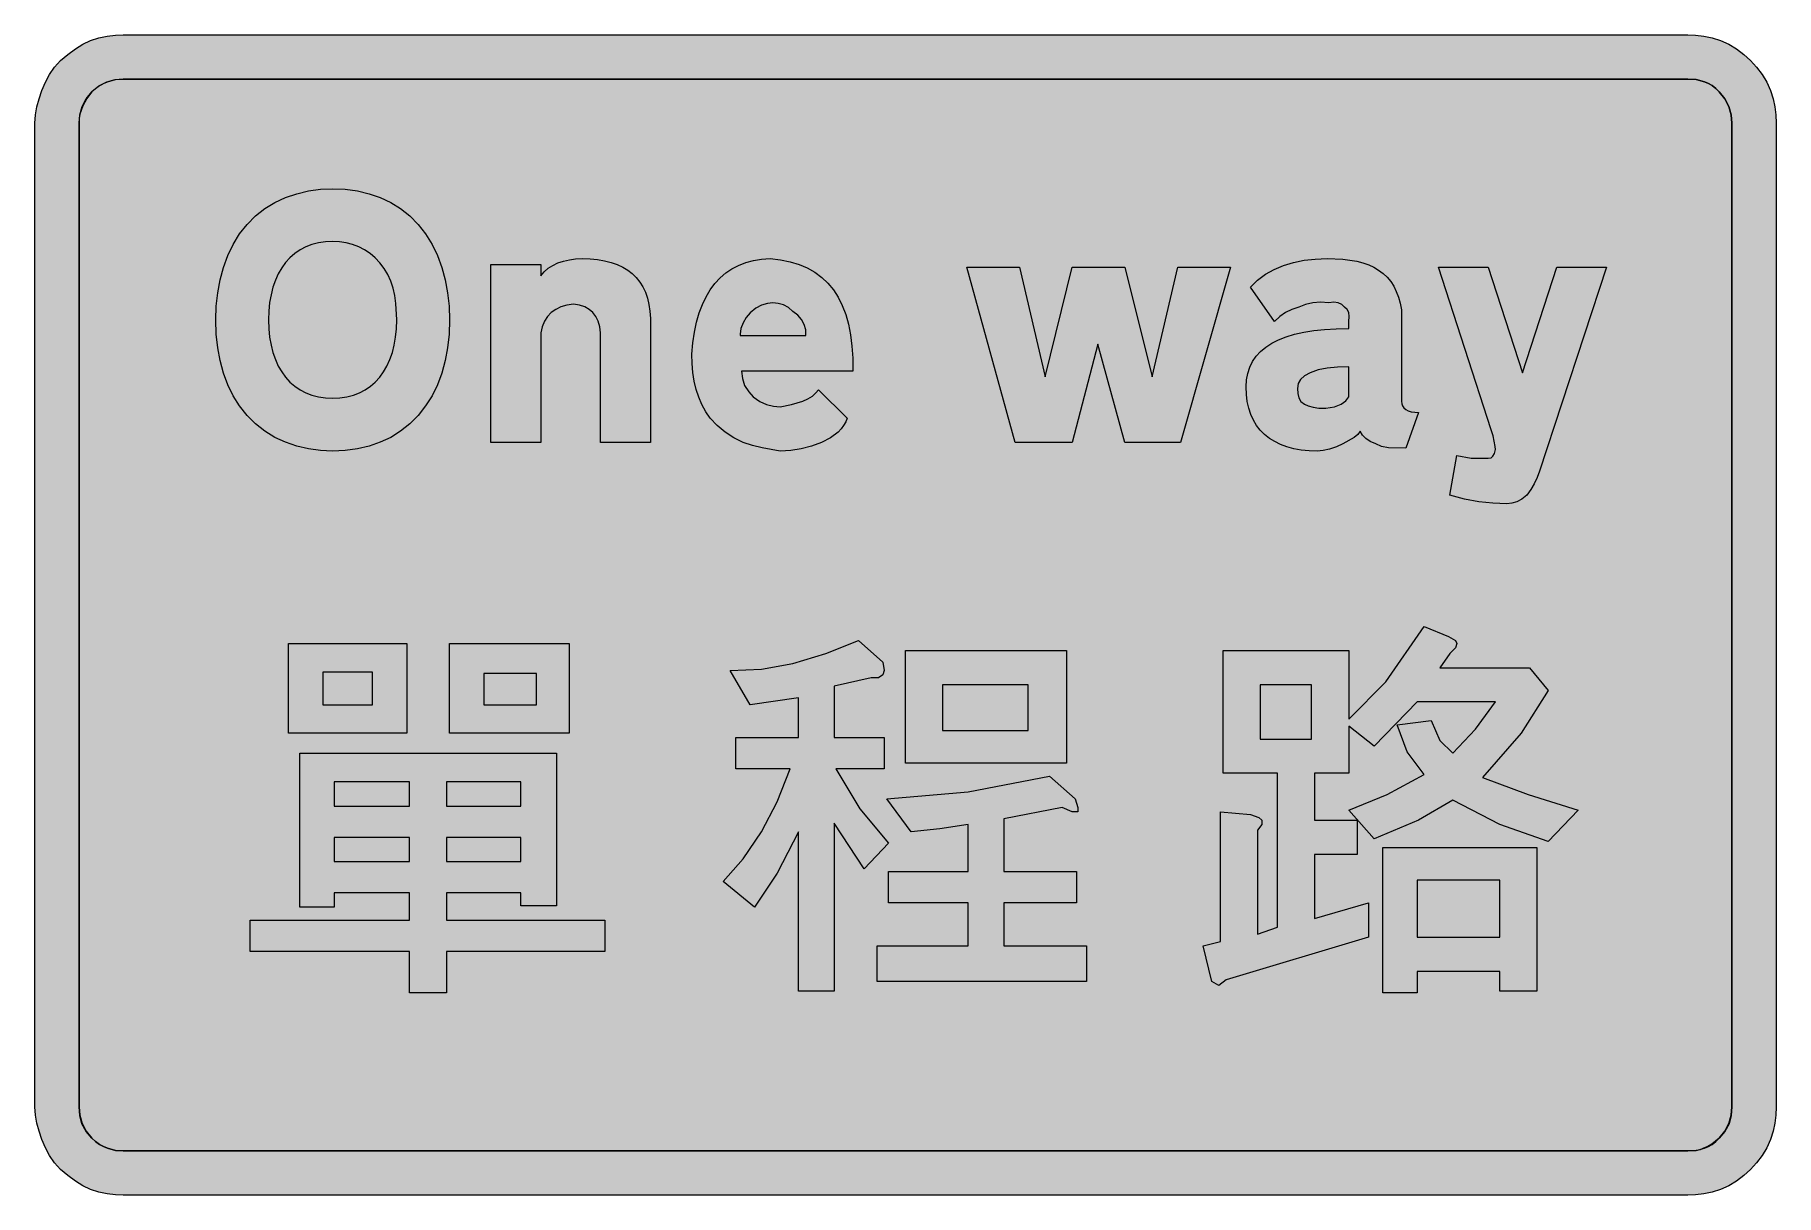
# Model space of a CAD drawing. Header units: metres. Extents: x 101 to 468, y 15 to 259.
import ezdxf

# ---------------------------------------------------------------- set-up
doc = ezdxf.new("R2010")
doc.units = ezdxf.units.M
doc.layers.add('FILL_BLACK_000000', color=7, linetype='Continuous', true_color=0x000000)
doc.layers.add('FILL_WHITE_FFFFFF', color=7, linetype='Continuous', true_color=0xffffff)

msp = doc.modelspace()

# ---------------------------------------------------------------- hatches: boundary and pattern name
at = {"layer": 'FILL_BLACK_000000', "true_color": 0x000000}
h = msp.add_hatch(color=7, dxfattribs=at)
h.dxf.hatch_style = 1
h.paths.add_polyline_path([(450.82, 259.02), (452.53, 258.82), (454.29, 258.45), (456.09, 257.88), (457.83, 257.1), (459.47, 256.12), (460.98, 254.97), (462.39, 253.68), (463.68, 252.27), (464.83, 250.75), (465.81, 249.12), (466.59, 247.38), (467.16, 245.63), (467.53, 243.93), (467.73, 242.23), (467.79, 240.48), (467.79, 33.48), (467.73, 31.73), (467.53, 30.03), (467.16, 28.33), (466.59, 26.58), (465.81, 24.84), (464.83, 23.2), (463.68, 21.69), (462.39, 20.28), (460.98, 18.99), (459.46, 17.84), (457.83, 16.86), (456.09, 16.08), (454.29, 15.51), (452.53, 15.14), (450.82, 14.94), (449.19, 14.88), (119.79, 14.88), (118.16, 14.94), (116.45, 15.14), (114.69, 15.51), (112.89, 16.08), (111.31, 16.86), (109.74, 17.84), (108.16, 18.99), (106.59, 20.28), (105.35, 21.69), (104.3, 23.2), (103.43, 24.84), (102.69, 26.58), (102.08, 28.33), (101.6, 30.03), (101.3, 31.73), (101.19, 33.48), (101.19, 240.48), (101.3, 242.23), (101.6, 243.93), (102.08, 245.63), (102.69, 247.38), (103.43, 249.12), (104.3, 250.75), (105.35, 252.27), (106.59, 253.68), (108.16, 254.97), (109.74, 256.12), (111.31, 257.1), (112.89, 257.88), (114.69, 258.45), (116.45, 258.82), (118.16, 259.02), (119.79, 259.08), (449.19, 259.08), (450.82, 259.02)])
h.paths.add_polyline_path([(116.26, 249.1), (114.64, 248.26), (113.19, 247.08), (112.14, 245.67), (111.28, 244.12), (110.7, 242.4), (110.54, 241.46), (110.49, 240.48), (110.49, 33.48), (110.66, 31.69), (111.16, 29.95), (112.01, 28.33), (113.19, 26.88), (113.99, 26.16), (114.81, 25.57), (115.65, 25.1), (116.49, 24.74), (118.17, 24.31), (119.79, 24.18), (449.19, 24.18), (450.98, 24.31), (452.72, 24.74), (453.54, 25.1), (454.34, 25.57), (455.09, 26.16), (455.79, 26.88), (456.97, 28.33), (457.82, 29.95), (458.32, 31.69), (458.49, 33.48), (458.49, 240.48), (458.32, 242.27), (457.82, 244), (456.97, 245.63), (455.79, 247.08), (455.09, 247.8), (454.34, 248.39), (453.54, 248.86), (452.72, 249.22), (450.98, 249.65), (449.19, 249.78), (119.79, 249.78), (118, 249.61), (116.26, 249.1)], flags=16)
h = msp.add_hatch(color=7, dxfattribs=at)
h.dxf.hatch_style = 1
h.paths.add_polyline_path([(169.11, 226.23), (171.56, 225.65), (173.9, 224.84), (176.12, 223.79), (178.19, 222.5), (180.12, 220.97), (181.89, 219.18), (183.47, 217.17), (184.82, 214.98), (185.96, 212.64), (186.88, 210.14), (187.59, 207.52), (188.09, 204.79), (188.39, 201.97), (188.49, 199.08), (188.39, 196.1), (188.09, 193.24), (187.59, 190.51), (186.88, 187.9), (185.96, 185.45), (184.82, 183.13), (183.47, 180.98), (181.89, 178.98), (180.12, 177.19), (178.19, 175.66), (176.12, 174.37), (173.9, 173.32), (171.56, 172.51), (169.11, 171.93), (166.55, 171.59), (163.89, 171.48), (161.32, 171.59), (158.8, 171.93), (156.35, 172.51), (153.99, 173.32), (151.74, 174.37), (149.63, 175.66), (147.67, 177.19), (145.89, 178.98), (144.31, 180.98), (142.96, 183.13), (141.82, 185.45), (140.9, 187.9), (140.19, 190.51), (139.69, 193.24), (139.39, 196.1), (139.29, 199.08), (139.39, 201.97), (139.69, 204.79), (140.19, 207.52), (140.9, 210.14), (141.82, 212.64), (142.96, 214.98), (144.31, 217.17), (145.89, 219.18), (147.67, 220.97), (149.63, 222.5), (151.74, 223.79), (153.99, 224.84), (156.35, 225.65), (158.8, 226.23), (161.32, 226.57), (163.89, 226.68), (166.55, 226.57), (169.11, 226.23)])
h.paths.add_polyline_path([(176.96, 204.2), (176.6, 205.75), (176.12, 207.23), (175.49, 208.61), (174.72, 209.9), (173.79, 211.08), (172.84, 212.13), (171.78, 213.05), (170.63, 213.82), (169.4, 214.45), (168.1, 214.95), (166.74, 215.3), (165.34, 215.51), (163.89, 215.58), (162.35, 215.51), (160.9, 215.29), (159.52, 214.93), (158.24, 214.44), (157.04, 213.81), (155.93, 213.05), (154.91, 212.16), (153.99, 211.15), (153.17, 210.03), (152.45, 208.78), (151.83, 207.43), (151.32, 205.96), (150.92, 204.39), (150.63, 202.72), (150.45, 200.95), (150.39, 199.08), (150.45, 197.21), (150.63, 195.44), (150.92, 193.77), (151.32, 192.2), (151.83, 190.73), (152.45, 189.38), (153.17, 188.13), (153.99, 187), (154.91, 186), (155.93, 185.11), (157.04, 184.35), (158.24, 183.72), (159.52, 183.23), (160.9, 182.87), (162.35, 182.65), (163.89, 182.58), (165.43, 182.65), (166.88, 182.87), (168.26, 183.23), (169.54, 183.72), (170.74, 184.35), (171.85, 185.11), (172.87, 186), (173.79, 187), (174.61, 188.13), (175.33, 189.38), (175.95, 190.73), (176.46, 192.2), (176.86, 193.77), (177.15, 195.44), (177.33, 197.21), (177.39, 199.08), (177.21, 202.56), (176.96, 204.2)], flags=16)
h = msp.add_hatch(color=7, dxfattribs=at)
h.dxf.hatch_style = 1
h.paths.add_polyline_path([(220.29, 173.28), (220.29, 194.88), (220.29, 195.48), (220.29, 196.08), (220.29, 196.38), (220.11, 197.66), (219.78, 198.79), (219.3, 199.78), (218.68, 200.62), (217.9, 201.3), (216.96, 201.82), (215.86, 202.18), (214.59, 202.38), (213.2, 202.18), (211.95, 201.82), (210.85, 201.3), (209.9, 200.62), (209.11, 199.78), (208.47, 198.79), (208, 197.66), (207.69, 196.38), (207.69, 196.08), (207.69, 173.28), (197.19, 173.28), (197.19, 210.78), (207.69, 210.78), (207.69, 208.38), (208.42, 209.22), (209.26, 209.95), (210.22, 210.57), (211.29, 211.08), (212.47, 211.47), (213.73, 211.75), (215.04, 211.92), (216.39, 211.98), (218.08, 211.93), (219.67, 211.78), (221.15, 211.54), (222.52, 211.19), (223.79, 210.75), (224.95, 210.21), (226.01, 209.57), (226.97, 208.83), (227.81, 207.99), (228.55, 207.06), (229.19, 206.02), (229.72, 204.89), (230.15, 203.66), (230.47, 202.33), (230.68, 200.91), (230.79, 199.38), (230.79, 198.78), (230.79, 173.28), (220.29, 173.28)])
h = msp.add_hatch(color=7, dxfattribs=at)
h.dxf.hatch_style = 1
h.paths.add_polyline_path([(250.18, 186.78), (250.59, 185.28), (251.49, 183.97), (252.39, 182.88), (253.79, 181.92), (255.24, 181.27), (256.69, 180.9), (258.09, 180.78), (260.49, 181.27), (262.89, 181.98), (263.95, 182.48), (264.88, 183.07), (265.63, 183.71), (266.19, 184.38), (272.19, 178.38), (271.9, 177.61), (271.47, 176.87), (270.93, 176.16), (270.28, 175.49), (268.69, 174.29), (266.79, 173.28), (264.71, 172.49), (262.55, 171.93), (260.34, 171.59), (258.09, 171.48), (254.3, 172.15), (252.31, 172.66), (250.29, 173.28), (248.33, 174.29), (246.5, 175.49), (244.85, 176.87), (243.39, 178.38), (242.45, 179.77), (241.64, 181.25), (240.97, 182.81), (240.43, 184.45), (240.01, 186.18), (239.72, 188), (239.55, 189.9), (239.49, 191.88), (239.71, 194.28), (240.05, 196.52), (240.5, 198.61), (241.06, 200.55), (241.72, 202.33), (242.5, 203.96), (243.38, 205.44), (244.37, 206.77), (245.46, 207.94), (246.66, 208.97), (247.96, 209.84), (249.36, 210.57), (250.87, 211.14), (252.48, 211.57), (254.18, 211.85), (255.99, 211.98), (258.17, 211.73), (260.2, 211.32), (262.08, 210.74), (263.81, 210.01), (265.4, 209.11), (266.85, 208.04), (268.15, 206.81), (269.3, 205.42), (270.31, 203.86), (271.18, 202.13), (271.9, 200.24), (272.49, 198.18), (272.92, 195.96), (273.22, 193.57), (273.38, 191.01), (273.39, 188.28), (249.99, 188.28), (250.18, 186.78)])
h.paths.add_polyline_path([(263.49, 196.08), (263.49, 196.68), (263.49, 196.98), (263.15, 198.1), (262.59, 199.15), (261.8, 200.1), (260.79, 200.88), (259.84, 201.67), (258.8, 202.23), (257.71, 202.57), (256.59, 202.68), (255.42, 202.56), (254.19, 202.19), (252.96, 201.54), (251.79, 200.58), (250.96, 199.58), (250.29, 198.44), (249.85, 197.25), (249.69, 196.08), (249.69, 195.78), (263.49, 195.78), (263.49, 196.08)], flags=16)
h = msp.add_hatch(color=7, dxfattribs=at)
h.dxf.hatch_style = 1
h.paths.add_polyline_path([(330.69, 173.28), (324.99, 193.98), (319.59, 173.28), (307.59, 173.28), (297.39, 210.18), (308.49, 210.18), (313.89, 187.08), (319.59, 210.18), (324.99, 210.18), (330.69, 210.18), (336.39, 187.08), (341.79, 210.18), (352.89, 210.18), (342.39, 173.28), (330.69, 173.28)])
h = msp.add_hatch(color=7, dxfattribs=at)
h.dxf.hatch_style = 1
h.paths.add_polyline_path([(386.19, 172.19), (384.73, 172.46), (383.49, 172.98), (382.3, 173.49), (381.39, 174.1), (380.71, 174.84), (380.19, 175.68), (379.75, 175), (378.95, 174.33), (376.59, 172.98), (375.2, 172.37), (373.78, 171.89), (372.41, 171.59), (371.19, 171.48), (369.44, 171.54), (367.79, 171.7), (366.24, 171.98), (364.8, 172.37), (363.46, 172.86), (362.23, 173.46), (361.1, 174.16), (360.09, 174.97), (359.19, 175.88), (358.4, 176.89), (357.74, 177.99), (357.18, 179.2), (356.75, 180.5), (356.44, 181.9), (356.25, 183.39), (356.19, 184.98), (356.27, 186.45), (356.53, 187.83), (356.95, 189.12), (357.54, 190.32), (358.3, 191.42), (359.23, 192.43), (360.32, 193.35), (361.59, 194.17), (363.02, 194.89), (364.63, 195.52), (366.4, 196.06), (368.34, 196.5), (370.45, 196.84), (372.73, 197.08), (375.17, 197.23), (377.79, 197.28), (377.79, 198.78), (377.9, 199.8), (377.79, 200.62), (377.45, 201.27), (376.89, 201.78), (376.33, 202.34), (375.58, 202.68), (374.65, 202.79), (373.59, 202.68), (371.85, 202.79), (370.22, 202.68), (368.7, 202.34), (367.29, 201.78), (365.82, 201.27), (364.51, 200.62), (363.32, 199.8), (362.19, 198.78), (357.09, 205.98), (358.62, 207.44), (360.3, 208.69), (362.11, 209.72), (364.06, 210.55), (366.16, 211.19), (368.4, 211.63), (370.77, 211.89), (373.29, 211.98), (376.54, 211.86), (379.48, 211.45), (380.8, 211.13), (382.02, 210.71), (383.12, 210.2), (384.09, 209.58), (385.05, 208.86), (385.89, 208.06), (386.64, 207.16), (387.28, 206.17), (387.82, 205.08), (388.27, 203.88), (388.62, 202.59), (388.89, 201.18), (388.89, 181.98), (388.95, 181.45), (389.11, 180.97), (389.4, 180.56), (389.79, 180.22), (390.3, 179.94), (390.92, 179.74), (392.49, 179.58), (389.79, 172.08), (386.19, 172.19)])
h.paths.add_polyline_path([(367.29, 182.69), (367.75, 181.94), (368.49, 181.38), (369.28, 180.99), (370.29, 180.7), (371.53, 180.54), (372.99, 180.48), (374.79, 180.81), (376.18, 181.34), (377.17, 182.04), (377.79, 182.88), (377.79, 189.18), (375.43, 189.12), (373.29, 188.92), (371.38, 188.55), (369.69, 187.98), (368.51, 187.3), (367.67, 186.55), (367.16, 185.7), (366.99, 184.68), (367.06, 183.62), (367.29, 182.69)], flags=16)
h = msp.add_hatch(color=7, dxfattribs=at)
h.dxf.hatch_style = 1
h.paths.add_polyline_path([(417.99, 167.28), (417.48, 165.93), (416.86, 164.62), (416.13, 163.36), (415.29, 162.18), (414.21, 161.39), (413.19, 160.83), (412.17, 160.49), (411.09, 160.38), (408.16, 160.49), (405.2, 160.83), (402.19, 161.39), (399.09, 162.18), (400.59, 170.58), (403.59, 169.98), (407.19, 169.98), (407.76, 170.09), (408.16, 170.43), (408.46, 170.99), (408.69, 171.78), (408.65, 172.45), (408.39, 173.58), (408.2, 174.67), (407.79, 175.98), (396.69, 210.18), (407.19, 210.18), (414.39, 187.98), (421.59, 210.18), (432.09, 210.18), (417.99, 167.28)])
h = msp.add_hatch(color=7, dxfattribs=at)
h.dxf.hatch_style = 1
h.paths.add_polyline_path([(377.79, 129.48), (377.79, 115.08), (385.59, 122.88), (393.69, 134.58), (398.79, 132.48), (400.29, 131.58), (400.59, 130.98), (400.29, 130.08), (399.09, 128.88), (396.99, 125.88), (415.89, 125.88), (419.79, 121.08), (414.09, 112.08), (405.99, 102.78), (415.59, 99.18), (426.09, 95.88), (419.79, 89.28), (409.59, 92.88), (399.69, 97.98), (392.49, 93.78), (383.19, 89.88), (377.79, 95.88), (385.89, 99.18), (393.69, 103.38), (390.09, 108.18), (387.99, 113.88), (395.19, 114.78), (396.99, 110.58), (399.69, 107.88), (404.49, 112.98), (408.69, 118.68), (392.19, 118.68), (383.19, 109.38), (377.79, 113.58), (377.79, 103.68), (370.59, 103.68), (370.59, 93.78), (379.59, 93.78), (379.59, 86.58), (370.59, 86.58), (370.59, 73.08), (381.99, 76.38), (381.99, 69.18), (351.99, 60.18), (350.49, 58.98), (348.99, 59.88), (347.19, 67.38), (350.79, 68.28), (350.79, 95.58), (357.09, 94.98), (358.89, 94.38), (359.49, 93.78), (359.49, 92.88), (358.59, 91.68), (358.59, 69.78), (362.79, 71.28), (362.79, 103.68), (351.39, 103.68), (351.39, 129.48), (377.79, 129.48)])
h.paths.add_polyline_path([(369.99, 122.28), (359.19, 122.28), (359.19, 110.88), (369.99, 110.88), (369.99, 122.28)], flags=16)
h = msp.add_hatch(color=7, dxfattribs=at)
h.dxf.hatch_style = 1
h.paths.add_polyline_path([(179.49, 112.08), (154.59, 112.08), (154.59, 130.98), (179.49, 130.98), (179.49, 112.08)])
h.paths.add_polyline_path([(172.29, 124.98), (161.79, 124.98), (161.79, 118.08), (172.29, 118.08), (172.29, 124.98)], flags=16)
h = msp.add_hatch(color=7, dxfattribs=at)
h.dxf.hatch_style = 1
h.paths.add_polyline_path([(213.69, 112.08), (188.49, 112.08), (188.49, 130.98), (213.69, 130.98), (213.69, 112.08)])
h.paths.add_polyline_path([(206.79, 124.68), (195.69, 124.68), (195.69, 118.08), (206.79, 118.08), (206.79, 124.68)], flags=16)
h = msp.add_hatch(color=7, dxfattribs=at)
h.dxf.hatch_style = 1
h.paths.add_polyline_path([(254.19, 125.58), (260.79, 126.78), (267.69, 128.88), (274.59, 131.58), (279.69, 127.08), (279.99, 125.28), (279.69, 124.38), (278.79, 123.78), (277.29, 123.78), (269.49, 121.98), (269.49, 111.18), (279.99, 111.18), (279.99, 104.58), (269.79, 104.58), (274.89, 96.18), (280.89, 88.98), (275.79, 83.58), (269.49, 93.18), (269.49, 57.78), (261.99, 57.78), (261.99, 91.38), (257.49, 82.68), (252.69, 75.48), (246.09, 80.88), (250.29, 85.68), (254.19, 91.38), (257.49, 97.68), (260.19, 104.58), (248.79, 104.58), (248.79, 111.18), (261.99, 111.18), (261.99, 119.58), (251.79, 118.08), (247.59, 125.28), (254.19, 125.58)])
h = msp.add_hatch(color=7, dxfattribs=at)
h.dxf.hatch_style = 1
h.paths.add_polyline_path([(318.39, 105.78), (284.49, 105.78), (284.49, 129.48), (318.39, 129.48), (318.39, 105.78)])
h.paths.add_polyline_path([(310.29, 122.28), (292.29, 122.28), (292.29, 112.68), (310.29, 112.68), (310.29, 122.28)], flags=16)
h = msp.add_hatch(color=7, dxfattribs=at)
h.dxf.hatch_style = 1
h.paths.add_polyline_path([(203.49, 78.48), (187.89, 78.48), (187.89, 72.78), (221.19, 72.78), (221.19, 66.18), (187.89, 66.18), (187.89, 57.48), (180.09, 57.48), (180.09, 66.18), (146.49, 66.18), (146.49, 72.78), (180.09, 72.78), (180.09, 78.48), (164.19, 78.48), (164.19, 75.48), (156.99, 75.48), (156.99, 107.88), (210.99, 107.88), (210.99, 75.78), (203.49, 75.78), (203.49, 78.48)])
h.paths.add_polyline_path([(203.49, 96.78), (203.49, 101.88), (187.89, 101.88), (187.89, 96.78), (203.49, 96.78)], flags=16)
h.paths.add_polyline_path([(187.89, 85.08), (203.49, 85.08), (203.49, 90.18), (187.89, 90.18), (187.89, 85.08)], flags=16)
h.paths.add_polyline_path([(164.19, 101.88), (164.19, 96.78), (180.09, 96.78), (180.09, 101.88), (164.19, 101.88)], flags=16)
h.paths.add_polyline_path([(180.09, 90.18), (164.19, 90.18), (164.19, 85.08), (180.09, 85.08), (180.09, 90.18)], flags=16)
h = msp.add_hatch(color=7, dxfattribs=at)
h.dxf.hatch_style = 1
h.paths.add_polyline_path([(297.69, 99.78), (314.79, 103.08), (320.19, 98.28), (320.79, 96.48), (320.79, 95.58), (319.59, 95.58), (317.49, 96.48), (305.19, 94.08), (305.19, 82.98), (320.49, 82.98), (320.49, 76.38), (305.19, 76.38), (305.19, 67.38), (322.59, 67.38), (322.59, 59.88), (278.49, 59.88), (278.49, 67.38), (297.69, 67.38), (297.69, 76.38), (280.89, 76.38), (280.89, 82.98), (297.69, 82.98), (297.69, 92.88), (291.69, 91.98), (285.69, 91.38), (280.59, 98.28), (297.69, 99.78)])
h = msp.add_hatch(color=7, dxfattribs=at)
h.dxf.hatch_style = 1
h.paths.add_polyline_path([(417.39, 88.08), (417.39, 57.78), (409.59, 57.78), (409.59, 61.98), (392.19, 61.98), (392.19, 57.48), (384.99, 57.48), (384.99, 88.08), (417.39, 88.08)])
h.paths.add_polyline_path([(409.59, 81.18), (392.19, 81.18), (392.19, 69.18), (409.59, 69.18), (409.59, 81.18)], flags=16)
at = {"layer": 'FILL_WHITE_FFFFFF', "true_color": 0xffffff}
h = msp.add_hatch(color=7, dxfattribs=at)
h.dxf.hatch_style = 1
h.paths.add_polyline_path([(449.19, 249.78), (450.98, 249.65), (452.72, 249.22), (453.54, 248.86), (454.34, 248.39), (455.09, 247.8), (455.79, 247.08), (456.97, 245.63), (457.82, 244), (458.32, 242.27), (458.49, 240.48), (458.49, 33.48), (458.3, 31.68), (457.89, 29.88), (456.95, 28.27), (455.79, 26.88), (454.25, 25.6), (453.39, 25.11), (452.49, 24.78), (451.76, 24.43), (450.95, 24.25), (449.19, 24.18), (119.79, 24.18), (118.17, 24.31), (116.49, 24.74), (115.65, 25.1), (114.81, 25.57), (113.99, 26.16), (113.19, 26.88), (112.03, 28.27), (111.09, 29.88), (110.68, 31.68), (110.49, 33.48), (110.49, 240.48), (110.66, 242.27), (111.16, 244), (112.01, 245.63), (113.19, 247.08), (113.99, 247.8), (114.81, 248.39), (115.65, 248.86), (116.49, 249.22), (118.17, 249.65), (119.79, 249.78), (449.19, 249.78)])

# ---------------------------------------------------------------- linework, layer by layer
at = {"layer": 'FILL_BLACK_000000', "lineweight": 0, "true_color": 0x000000}
for points in [[(450.82, 259.02), (452.53, 258.82), (454.29, 258.45), (456.09, 257.88), (457.83, 257.1), (459.47, 256.12), (460.98, 254.97), (462.39, 253.68), (463.68, 252.27), (464.83, 250.75), (465.81, 249.12), (466.59, 247.38), (467.16, 245.63), (467.53, 243.93), (467.73, 242.23), (467.79, 240.48), (467.79, 33.48), (467.73, 31.73), (467.53, 30.03), (467.16, 28.33), (466.59, 26.58), (465.81, 24.84), (464.83, 23.2), (463.68, 21.69), (462.39, 20.28), (460.98, 18.99), (459.46, 17.84), (457.83, 16.86), (456.09, 16.08), (454.29, 15.51), (452.53, 15.14), (450.82, 14.94), (449.19, 14.88), (119.79, 14.88), (118.16, 14.94), (116.45, 15.14), (114.69, 15.51), (112.89, 16.08), (111.31, 16.86), (109.74, 17.84), (108.16, 18.99), (106.59, 20.28), (105.35, 21.69), (104.3, 23.2), (103.43, 24.84), (102.69, 26.58), (102.08, 28.33), (101.6, 30.03), (101.3, 31.73), (101.19, 33.48), (101.19, 240.48), (101.3, 242.23), (101.6, 243.93), (102.08, 245.63), (102.69, 247.38), (103.43, 249.12), (104.3, 250.75), (105.35, 252.27), (106.59, 253.68), (108.16, 254.97), (109.74, 256.12), (111.31, 257.1), (112.89, 257.88), (114.69, 258.45), (116.45, 258.82), (118.16, 259.02), (119.79, 259.08), (449.19, 259.08)], [(116.26, 249.1), (114.64, 248.26), (113.19, 247.08), (112.14, 245.67), (111.28, 244.12), (110.7, 242.4), (110.54, 241.46), (110.49, 240.48), (110.49, 33.48), (110.66, 31.69), (111.16, 29.95), (112.01, 28.33), (113.19, 26.88), (113.99, 26.16), (114.81, 25.57), (115.65, 25.1), (116.49, 24.74), (118.17, 24.31), (119.79, 24.18), (449.19, 24.18), (450.98, 24.31), (452.72, 24.74), (453.54, 25.1), (454.34, 25.57), (455.09, 26.16), (455.79, 26.88), (456.97, 28.33), (457.82, 29.95), (458.32, 31.69), (458.49, 33.48), (458.49, 240.48), (458.32, 242.27), (457.82, 244), (456.97, 245.63), (455.79, 247.08), (455.09, 247.8), (454.34, 248.39), (453.54, 248.86), (452.72, 249.22), (450.98, 249.65), (449.19, 249.78), (119.79, 249.78), (118, 249.61)], [(169.11, 226.23), (171.56, 225.65), (173.9, 224.84), (176.12, 223.79), (178.19, 222.5), (180.12, 220.97), (181.89, 219.18), (183.47, 217.17), (184.82, 214.98), (185.96, 212.64), (186.88, 210.14), (187.59, 207.52), (188.09, 204.79), (188.39, 201.97), (188.49, 199.08), (188.39, 196.1), (188.09, 193.24), (187.59, 190.51), (186.88, 187.9), (185.96, 185.45), (184.82, 183.13), (183.47, 180.98), (181.89, 178.98), (180.12, 177.19), (178.19, 175.66), (176.12, 174.37), (173.9, 173.32), (171.56, 172.51), (169.11, 171.93), (166.55, 171.59), (163.89, 171.48), (161.32, 171.59), (158.8, 171.93), (156.35, 172.51), (153.99, 173.32), (151.74, 174.37), (149.63, 175.66), (147.67, 177.19), (145.89, 178.98), (144.31, 180.98), (142.96, 183.13), (141.82, 185.45), (140.9, 187.9), (140.19, 190.51), (139.69, 193.24), (139.39, 196.1), (139.29, 199.08), (139.39, 201.97), (139.69, 204.79), (140.19, 207.52), (140.9, 210.14), (141.82, 212.64), (142.96, 214.98), (144.31, 217.17), (145.89, 219.18), (147.67, 220.97), (149.63, 222.5), (151.74, 223.79), (153.99, 224.84), (156.35, 225.65), (158.8, 226.23), (161.32, 226.57), (163.89, 226.68), (166.55, 226.57)], [(176.96, 204.2), (176.6, 205.75), (176.12, 207.23), (175.49, 208.61), (174.72, 209.9), (173.79, 211.08), (172.84, 212.13), (171.78, 213.05), (170.63, 213.82), (169.4, 214.45), (168.1, 214.95), (166.74, 215.3), (165.34, 215.51), (163.89, 215.58), (162.35, 215.51), (160.9, 215.29), (159.52, 214.93), (158.24, 214.44), (157.04, 213.81), (155.93, 213.05), (154.91, 212.16), (153.99, 211.15), (153.17, 210.03), (152.45, 208.78), (151.83, 207.43), (151.32, 205.96), (150.92, 204.39), (150.63, 202.72), (150.45, 200.95), (150.39, 199.08), (150.45, 197.21), (150.63, 195.44), (150.92, 193.77), (151.32, 192.2), (151.83, 190.73), (152.45, 189.38), (153.17, 188.13), (153.99, 187), (154.91, 186), (155.93, 185.11), (157.04, 184.35), (158.24, 183.72), (159.52, 183.23), (160.9, 182.87), (162.35, 182.65), (163.89, 182.58), (165.43, 182.65), (166.88, 182.87), (168.26, 183.23), (169.54, 183.72), (170.74, 184.35), (171.85, 185.11), (172.87, 186), (173.79, 187), (174.61, 188.13), (175.33, 189.38), (175.95, 190.73), (176.46, 192.2), (176.86, 193.77), (177.15, 195.44), (177.33, 197.21), (177.39, 199.08), (177.21, 202.56)], [(220.29, 173.28), (220.29, 194.88), (220.29, 195.48), (220.29, 196.08), (220.29, 196.38), (220.11, 197.66), (219.78, 198.79), (219.3, 199.78), (218.68, 200.62), (217.9, 201.3), (216.96, 201.82), (215.86, 202.18), (214.59, 202.38), (213.2, 202.18), (211.95, 201.82), (210.85, 201.3), (209.9, 200.62), (209.11, 199.78), (208.47, 198.79), (208, 197.66), (207.69, 196.38), (207.69, 196.08), (207.69, 173.28), (197.19, 173.28), (197.19, 210.78), (207.69, 210.78), (207.69, 208.38), (208.42, 209.22), (209.26, 209.95), (210.22, 210.57), (211.29, 211.08), (212.47, 211.47), (213.73, 211.75), (215.04, 211.92), (216.39, 211.98), (218.08, 211.93), (219.67, 211.78), (221.15, 211.54), (222.52, 211.19), (223.79, 210.75), (224.95, 210.21), (226.01, 209.57), (226.97, 208.83), (227.81, 207.99), (228.55, 207.06), (229.19, 206.02), (229.72, 204.89), (230.15, 203.66), (230.47, 202.33), (230.68, 200.91), (230.79, 199.38), (230.79, 198.78), (230.79, 173.28)], [(250.18, 186.78), (250.59, 185.28), (251.49, 183.97), (252.39, 182.88), (253.79, 181.92), (255.24, 181.27), (256.69, 180.9), (258.09, 180.78), (260.49, 181.27), (262.89, 181.98), (263.95, 182.48), (264.88, 183.07), (265.63, 183.71), (266.19, 184.38), (272.19, 178.38), (271.9, 177.61), (271.47, 176.87), (270.93, 176.16), (270.28, 175.49), (268.69, 174.29), (266.79, 173.28), (264.71, 172.49), (262.55, 171.93), (260.34, 171.59), (258.09, 171.48), (254.3, 172.15), (252.31, 172.66), (250.29, 173.28), (248.33, 174.29), (246.5, 175.49), (244.85, 176.87), (243.39, 178.38), (242.45, 179.77), (241.64, 181.25), (240.97, 182.81), (240.43, 184.45), (240.01, 186.18), (239.72, 188), (239.55, 189.9), (239.49, 191.88), (239.71, 194.28), (240.05, 196.52), (240.5, 198.61), (241.06, 200.55), (241.72, 202.33), (242.5, 203.96), (243.38, 205.44), (244.37, 206.77), (245.46, 207.94), (246.66, 208.97), (247.96, 209.84), (249.36, 210.57), (250.87, 211.14), (252.48, 211.57), (254.18, 211.85), (255.99, 211.98), (258.17, 211.73), (260.2, 211.32), (262.08, 210.74), (263.81, 210.01), (265.4, 209.11), (266.85, 208.04), (268.15, 206.81), (269.3, 205.42), (270.31, 203.86), (271.18, 202.13), (271.9, 200.24), (272.49, 198.18), (272.92, 195.96), (273.22, 193.57), (273.38, 191.01), (273.39, 188.28), (249.99, 188.28)], [(330.69, 173.28), (324.99, 193.98), (319.59, 173.28), (307.59, 173.28), (297.39, 210.18), (308.49, 210.18), (313.89, 187.08), (319.59, 210.18), (324.99, 210.18), (330.69, 210.18), (336.39, 187.08), (341.79, 210.18), (352.89, 210.18), (342.39, 173.28)], [(386.19, 172.19), (384.73, 172.46), (383.49, 172.98), (382.3, 173.49), (381.39, 174.1), (380.71, 174.84), (380.19, 175.68), (379.75, 175), (378.95, 174.33), (376.59, 172.98), (375.2, 172.37), (373.78, 171.89), (372.41, 171.59), (371.19, 171.48), (369.44, 171.54), (367.79, 171.7), (366.24, 171.98), (364.8, 172.37), (363.46, 172.86), (362.23, 173.46), (361.1, 174.16), (360.09, 174.97), (359.19, 175.88), (358.4, 176.89), (357.74, 177.99), (357.18, 179.2), (356.75, 180.5), (356.44, 181.9), (356.25, 183.39), (356.19, 184.98), (356.27, 186.45), (356.53, 187.83), (356.95, 189.12), (357.54, 190.32), (358.3, 191.42), (359.23, 192.43), (360.32, 193.35), (361.59, 194.17), (363.02, 194.89), (364.63, 195.52), (366.4, 196.06), (368.34, 196.5), (370.45, 196.84), (372.73, 197.08), (375.17, 197.23), (377.79, 197.28), (377.79, 198.78), (377.9, 199.8), (377.79, 200.62), (377.45, 201.27), (376.89, 201.78), (376.33, 202.34), (375.58, 202.68), (374.65, 202.79), (373.59, 202.68), (371.85, 202.79), (370.22, 202.68), (368.7, 202.34), (367.29, 201.78), (365.82, 201.27), (364.51, 200.62), (363.32, 199.8), (362.19, 198.78), (357.09, 205.98), (358.62, 207.44), (360.3, 208.69), (362.11, 209.72), (364.06, 210.55), (366.16, 211.19), (368.4, 211.63), (370.77, 211.89), (373.29, 211.98), (376.54, 211.86), (379.48, 211.45), (380.8, 211.13), (382.02, 210.71), (383.12, 210.2), (384.09, 209.58), (385.05, 208.86), (385.89, 208.06), (386.64, 207.16), (387.28, 206.17), (387.82, 205.08), (388.27, 203.88), (388.62, 202.59), (388.89, 201.18), (388.89, 181.98), (388.95, 181.45), (389.11, 180.97), (389.4, 180.56), (389.79, 180.22), (390.3, 179.94), (390.92, 179.74), (392.49, 179.58), (389.79, 172.08)], [(417.99, 167.28), (417.48, 165.93), (416.86, 164.62), (416.13, 163.36), (415.29, 162.18), (414.21, 161.39), (413.19, 160.83), (412.17, 160.49), (411.09, 160.38), (408.16, 160.49), (405.2, 160.83), (402.19, 161.39), (399.09, 162.18), (400.59, 170.58), (403.59, 169.98), (407.19, 169.98), (407.76, 170.09), (408.16, 170.43), (408.46, 170.99), (408.69, 171.78), (408.65, 172.45), (408.39, 173.58), (408.2, 174.67), (407.79, 175.98), (396.69, 210.18), (407.19, 210.18), (414.39, 187.98), (421.59, 210.18), (432.09, 210.18)], [(263.49, 196.08), (263.49, 196.68), (263.49, 196.98), (263.15, 198.1), (262.59, 199.15), (261.8, 200.1), (260.79, 200.88), (259.84, 201.67), (258.8, 202.23), (257.71, 202.57), (256.59, 202.68), (255.42, 202.56), (254.19, 202.19), (252.96, 201.54), (251.79, 200.58), (250.96, 199.58), (250.29, 198.44), (249.85, 197.25), (249.69, 196.08), (249.69, 195.78), (263.49, 195.78)], [(367.29, 182.69), (367.75, 181.94), (368.49, 181.38), (369.28, 180.99), (370.29, 180.7), (371.53, 180.54), (372.99, 180.48), (374.79, 180.81), (376.18, 181.34), (377.17, 182.04), (377.79, 182.88), (377.79, 189.18), (375.43, 189.12), (373.29, 188.92), (371.38, 188.55), (369.69, 187.98), (368.51, 187.3), (367.67, 186.55), (367.16, 185.7), (366.99, 184.68), (367.06, 183.62)], [(377.79, 129.48), (377.79, 115.08), (385.59, 122.88), (393.69, 134.58), (398.79, 132.48), (400.29, 131.58), (400.59, 130.98), (400.29, 130.08), (399.09, 128.88), (396.99, 125.88), (415.89, 125.88), (419.79, 121.08), (414.09, 112.08), (405.99, 102.78), (415.59, 99.18), (426.09, 95.88), (419.79, 89.28), (409.59, 92.88), (399.69, 97.98), (392.49, 93.78), (383.19, 89.88), (377.79, 95.88), (385.89, 99.18), (393.69, 103.38), (390.09, 108.18), (387.99, 113.88), (395.19, 114.78), (396.99, 110.58), (399.69, 107.88), (404.49, 112.98), (408.69, 118.68), (392.19, 118.68), (383.19, 109.38), (377.79, 113.58), (377.79, 103.68), (370.59, 103.68), (370.59, 93.78), (379.59, 93.78), (379.59, 86.58), (370.59, 86.58), (370.59, 73.08), (381.99, 76.38), (381.99, 69.18), (351.99, 60.18), (350.49, 58.98), (348.99, 59.88), (347.19, 67.38), (350.79, 68.28), (350.79, 95.58), (357.09, 94.98), (358.89, 94.38), (359.49, 93.78), (359.49, 92.88), (358.59, 91.68), (358.59, 69.78), (362.79, 71.28), (362.79, 103.68), (351.39, 103.68), (351.39, 129.48)], [(179.49, 112.08), (154.59, 112.08), (154.59, 130.98), (179.49, 130.98)], [(213.69, 112.08), (188.49, 112.08), (188.49, 130.98), (213.69, 130.98)], [(254.19, 125.58), (260.79, 126.78), (267.69, 128.88), (274.59, 131.58), (279.69, 127.08), (279.99, 125.28), (279.69, 124.38), (278.79, 123.78), (277.29, 123.78), (269.49, 121.98), (269.49, 111.18), (279.99, 111.18), (279.99, 104.58), (269.79, 104.58), (274.89, 96.18), (280.89, 88.98), (275.79, 83.58), (269.49, 93.18), (269.49, 57.78), (261.99, 57.78), (261.99, 91.38), (257.49, 82.68), (252.69, 75.48), (246.09, 80.88), (250.29, 85.68), (254.19, 91.38), (257.49, 97.68), (260.19, 104.58), (248.79, 104.58), (248.79, 111.18), (261.99, 111.18), (261.99, 119.58), (251.79, 118.08), (247.59, 125.28)], [(318.39, 105.78), (284.49, 105.78), (284.49, 129.48), (318.39, 129.48)], [(172.29, 124.98), (161.79, 124.98), (161.79, 118.08), (172.29, 118.08)], [(206.79, 124.68), (195.69, 124.68), (195.69, 118.08), (206.79, 118.08)], [(310.29, 122.28), (292.29, 122.28), (292.29, 112.68), (310.29, 112.68)], [(369.99, 122.28), (359.19, 122.28), (359.19, 110.88), (369.99, 110.88)], [(203.49, 78.48), (187.89, 78.48), (187.89, 72.78), (221.19, 72.78), (221.19, 66.18), (187.89, 66.18), (187.89, 57.48), (180.09, 57.48), (180.09, 66.18), (146.49, 66.18), (146.49, 72.78), (180.09, 72.78), (180.09, 78.48), (164.19, 78.48), (164.19, 75.48), (156.99, 75.48), (156.99, 107.88), (210.99, 107.88), (210.99, 75.78), (203.49, 75.78)], [(297.69, 99.78), (314.79, 103.08), (320.19, 98.28), (320.79, 96.48), (320.79, 95.58), (319.59, 95.58), (317.49, 96.48), (305.19, 94.08), (305.19, 82.98), (320.49, 82.98), (320.49, 76.38), (305.19, 76.38), (305.19, 67.38), (322.59, 67.38), (322.59, 59.88), (278.49, 59.88), (278.49, 67.38), (297.69, 67.38), (297.69, 76.38), (280.89, 76.38), (280.89, 82.98), (297.69, 82.98), (297.69, 92.88), (291.69, 91.98), (285.69, 91.38), (280.59, 98.28)], [(164.19, 101.88), (164.19, 96.78), (180.09, 96.78), (180.09, 101.88)], [(203.49, 96.78), (203.49, 101.88), (187.89, 101.88), (187.89, 96.78)], [(180.09, 90.18), (164.19, 90.18), (164.19, 85.08), (180.09, 85.08)], [(187.89, 85.08), (203.49, 85.08), (203.49, 90.18), (187.89, 90.18)], [(417.39, 88.08), (417.39, 57.78), (409.59, 57.78), (409.59, 61.98), (392.19, 61.98), (392.19, 57.48), (384.99, 57.48), (384.99, 88.08)], [(409.59, 81.18), (392.19, 81.18), (392.19, 69.18), (409.59, 69.18)]]:
    msp.add_lwpolyline(points, close=True, dxfattribs=at)
at = {"layer": 'FILL_WHITE_FFFFFF', "lineweight": 0, "true_color": 0xffffff}
msp.add_lwpolyline([(449.19, 249.78), (450.98, 249.65), (452.72, 249.22), (453.54, 248.86), (454.34, 248.39), (455.09, 247.8), (455.79, 247.08), (456.97, 245.63), (457.82, 244), (458.32, 242.27), (458.49, 240.48), (458.49, 33.48), (458.3, 31.68), (457.89, 29.88), (456.95, 28.27), (455.79, 26.88), (454.25, 25.6), (453.39, 25.11), (452.49, 24.78), (451.76, 24.43), (450.95, 24.25), (449.19, 24.18), (119.79, 24.18), (118.17, 24.31), (116.49, 24.74), (115.65, 25.1), (114.81, 25.57), (113.99, 26.16), (113.19, 26.88), (112.03, 28.27), (111.09, 29.88), (110.68, 31.68), (110.49, 33.48), (110.49, 240.48), (110.66, 242.27), (111.16, 244), (112.01, 245.63), (113.19, 247.08), (113.99, 247.8), (114.81, 248.39), (115.65, 248.86), (116.49, 249.22), (118.17, 249.65), (119.79, 249.78)], close=True, dxfattribs=at)

doc.saveas('drawing.dxf')
